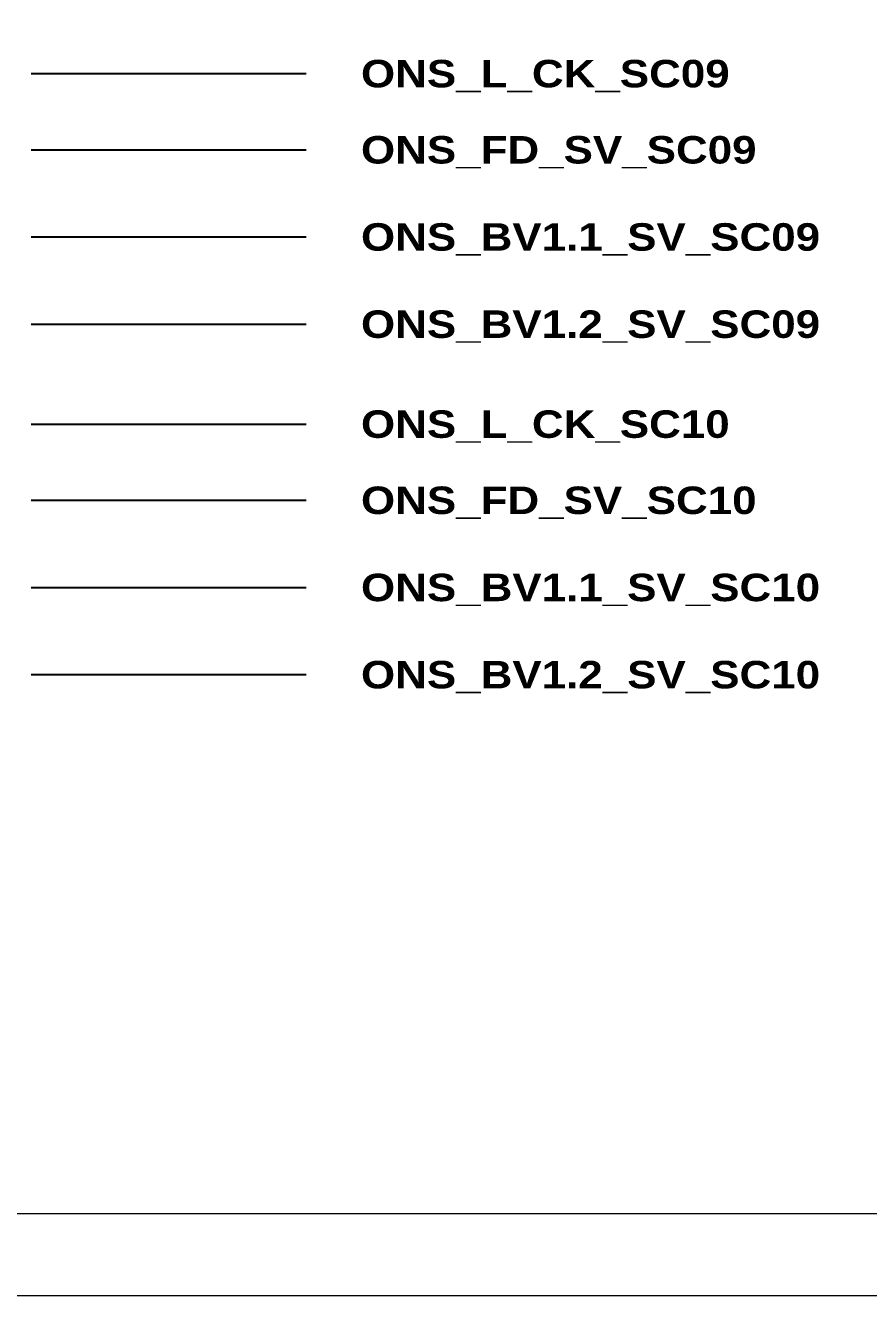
# Model space of a CAD drawing. Header units: centimetres. Extents: x 17259 to 54652, y 10858 to 53453.
# Drawn here: x 20352 to 21887, y 22739 to 25051 of the extents above; entities that cross this region are included whole.
import ezdxf
from ezdxf.enums import TextEntityAlignment as Align

# ---------------------------------------------------------------- set-up
doc = ezdxf.new("R2010")
doc.units = ezdxf.units.CM
doc.header["$MEASUREMENT"] = 0
doc.layers.add('Etiket-Line-L', color=7, linetype='Continuous')
doc.layers.add('EtIket-Line-S', color=2, linetype='Continuous')
doc.styles.add('Bold', font='ariblk.ttf', dxfattribs={"height": 25.4})

# ---------------------------------------------------------------- blocks, each defined once
blk = doc.blocks.new('x5 Out Line')
at = {"lineweight": 15}
blk.add_lwpolyline([(395.8, 9.65), (395.8, 277.06), (9.65, 277.06), (9.65, 9.65)], close=True, dxfattribs=at)
at = {"layer": 'EtIket-Line-S', "lineweight": 9, "ltscale": 0.5}
blk.add_lwpolyline([(0, 0), (405.45, 0), (405.45, 286.71), (0, 286.71)], close=True, dxfattribs=at)

msp = doc.modelspace()

# ---------------------------------------------------------------- linework, layer by layer
at = {"color": 146, "ltscale": 50, "true_color": 0x105689}
for p, q in [((20362.9, 24962.8), (20862.9, 24962.8)), ((20362.9, 24824.2), (20862.9, 24824.2)), ((20362.9, 24665.6), (20862.9, 24665.6)), ((20362.9, 24506.9), (20862.9, 24506.9)), ((20362.9, 24325), (20862.9, 24325)), ((20362.9, 24186.4), (20862.9, 24186.4)), ((20362.9, 24027.8), (20862.9, 24027.8)), ((20362.9, 23869.1), (20862.9, 23869.1))]:
    msp.add_line(p, q, dxfattribs=at)

# ---------------------------------------------------------------- block references
at = {"layer": 'Etiket-Line-L', "lineweight": 0, "xscale": 15.48351216233742, "yscale": 15.48351216233742, "zscale": 15.48351216233742}
msp.add_blockref('x5 Out Line', (17260.9, 22739.1), dxfattribs=at)

# ---------------------------------------------------------------- texts
at = {"ltscale": 500, "style": 'Bold'}
for s, p in [('ONS_L_CK_SC09', (20962.9, 24962.8)), ('ONS_FD_SV_SC09', (20962.9, 24824.2)), ('ONS_BV1.1_SV_SC09', (20962.9, 24665.6)), ('ONS_BV1.2_SV_SC09', (20962.9, 24506.9)), ('ONS_L_CK_SC10', (20962.9, 24325)), ('ONS_FD_SV_SC10', (20962.9, 24186.4)), ('ONS_BV1.1_SV_SC10', (20962.9, 24027.8)), ('ONS_BV1.2_SV_SC10', (20962.9, 23869.1))]:
    msp.add_text(s, height=50, dxfattribs=at).set_placement(p, align=Align.MIDDLE_LEFT)

doc.saveas('drawing.dxf')
